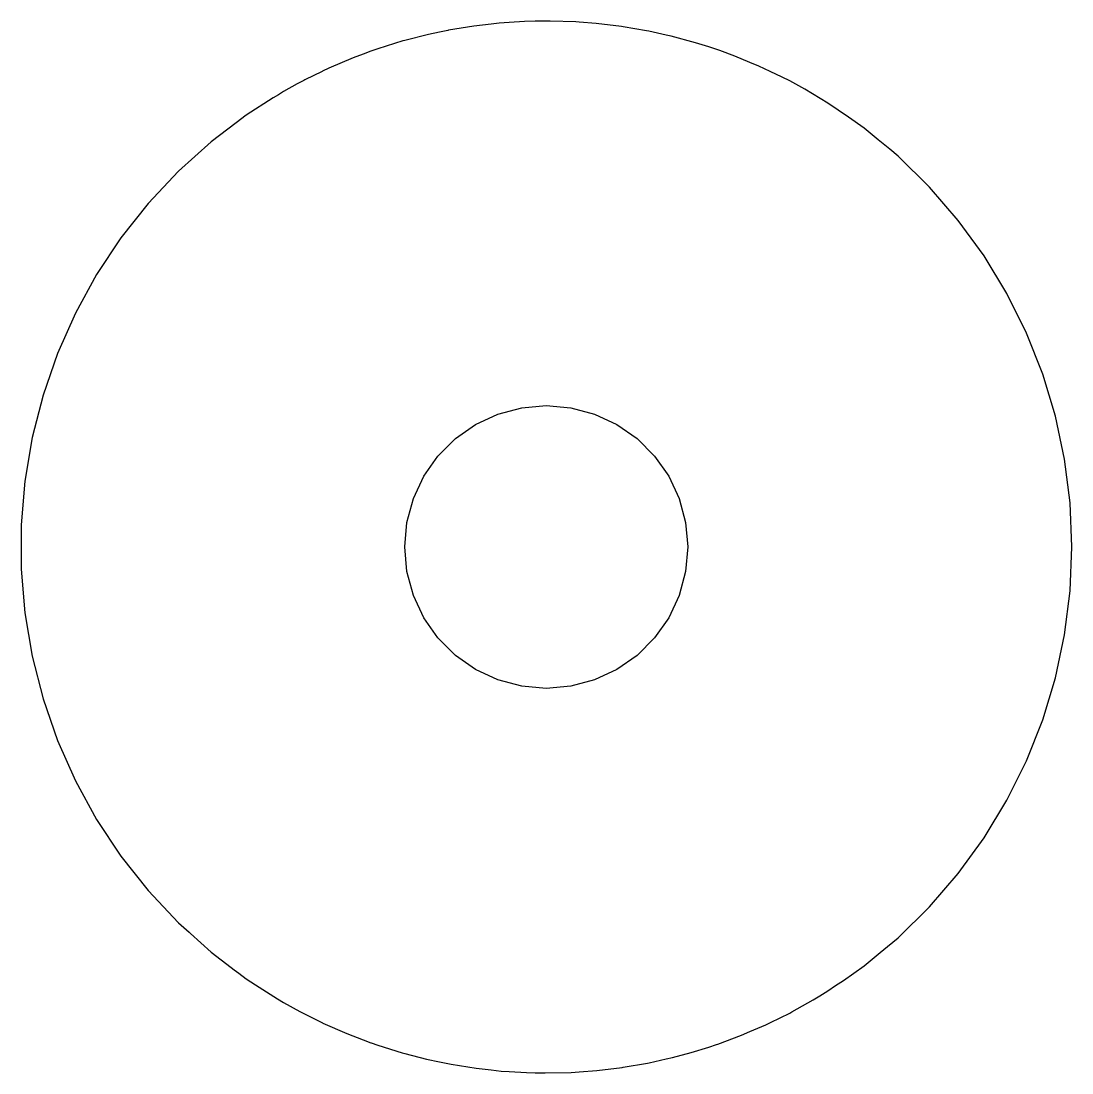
# Model space of a CAD drawing. Extents: x -10.3 to 10.3, y -9.7 to 11.
import ezdxf

# ---------------------------------------------------------------- set-up
doc = ezdxf.new("R2010")
doc.units = 0
doc.layers.get('0').update_dxf_attribs({"linetype": 'CONTINUOUS'})

msp = doc.modelspace()

# ---------------------------------------------------------------- linework, layer by layer
for points in [[(0.479019, -9.67699), (0.640268, -9.6654), (0.640736, -9.66537), (0.983337, -9.64076), (1.4838, -9.58011), (1.50219, -9.57697), (1.98057, -9.49515), (2.01229, -9.48811), (2.35292, -9.41255), (2.47374, -9.38575), (2.84103, -9.28755), (3.18702, -9.17857), (3.34145, -9.12993), (3.365, -9.12117), (3.83178, -8.94758), (3.99851, -8.87573), (4.31214, -8.74056), (4.40079, -8.69688), (4.7834, -8.50907), (4.82427, -8.48547), (5.2427, -8.25196), (5.37597, -8.17167), (5.5337, -8.07588), (5.6853, -7.97052), (5.83685, -7.87197), (6.24512, -7.58143), (6.56376, -7.31783), (6.70579, -7.20219), (6.91268, -7.02918), (7.53168, -6.42301), (8.09779, -5.76717), (8.60703, -5.06626), (9.05583, -4.32519), (9.44106, -3.54917), (9.75999, -2.74363), (10.0104, -1.91423), (10.1905, -1.06679), (10.2991, -0.207245), (10.3354, 0.658371), (10.2991, 1.52399), (10.1905, 2.38353), (10.0104, 3.23097), (9.75999, 4.06037), (9.44106, 4.86591), (9.05583, 5.64193), (8.60703, 6.383), (8.09779, 7.08391), (7.53168, 7.73975), (6.91268, 8.34592), (6.74918, 8.48142), (6.52149, 8.66954), (6.24512, 8.89817), (5.94072, 9.1162), (5.5337, 9.39262), (5.08154, 9.66218), (4.7834, 9.82581), (4.63335, 9.90227), (4.39844, 10.0135), (4.17282, 10.1203), (3.99857, 10.1925), (3.6999, 10.3162), (3.40476, 10.4247), (3.36496, 10.4376), (3.18695, 10.4952), (2.92906, 10.5786), (2.44806, 10.7088), (2.35301, 10.7297), (2.01225, 10.8045), (1.962, 10.8155), (1.50214, 10.8934), (1.4711, 10.8987), (0.975549, 10.9582), (0.640794, 10.9837), (0.64038, 10.9838), (0.575649, 10.9887), (0.06908, 11.005), (-0.225863, 11), (-0.434595, 10.9965), (-0.73664, 10.9767), (-0.935556, 10.9637), (-1.09047, 10.9459), (-1.43396, 10.9066), (-1.92993, 10.8252), (-1.94793, 10.8214), (-2.10735, 10.788), (-2.32587, 10.7422), (-2.79132, 10.6227), (-2.82996, 10.6127), (-3.32522, 10.4585), (-3.45842, 10.4095), (-3.61435, 10.3522), (-3.81178, 10.2797), (-4.28969, 10.0761), (-4.41263, 10.0162), (-4.41801, 10.0136), (-4.75883, 9.84751), (-4.77806, 9.83733), (-4.90941, 9.76777), (-5.18154, 9.61708), (-5.2786, 9.55548), (-5.38162, 9.49624), (-5.91304, 9.15285), (-6.11366, 9.00057), (-6.27838, 8.88104), (-6.60313, 8.62904), (-7.24698, 8.04932), (-7.84005, 7.41776), (-8.3782, 6.73879), (-8.85764, 6.01716), (-9.27502, 5.25795), (-9.62741, 4.46648), (-9.91233, 3.6483), (-10.1278, 2.80914), (-10.2723, 1.9549), (-10.3448, 1.09156), (-10.3448, 0.225183), (-10.2723, -0.638154), (-10.1278, -1.4924), (-9.91233, -2.33155), (-9.62741, -3.14974), (-9.27502, -3.94121), (-8.85764, -4.70042), (-8.3782, -5.42205), (-7.84005, -6.10102), (-7.24698, -6.73258), (-7.03803, -6.9211), (-7.01254, -6.94366), (-6.60313, -7.3123), (-6.20963, -7.61656), (-6.15129, -7.6602), (-6.06064, -7.72408), (-5.91304, -7.83611), (-5.73214, -7.95552), (-5.30089, -8.22831), (-5.18154, -8.30034), (-4.85772, -8.47876), (-4.77771, -8.51888), (-4.42241, -8.69707), (-4.41363, -8.70148), (-4.40276, -8.70692), (-3.93607, -8.9127), (-3.61443, -9.03582), (-3.45885, -9.09537), (-3.45763, -9.09584), (-3.32465, -9.14195), (-2.84683, -9.29118), (-2.79124, -9.30562), (-2.36454, -9.4165), (-2.10724, -9.47026), (-1.9477, -9.50359), (-1.87806, -9.51814), (-1.38764, -9.59619), (-1.09045, -9.62893), (-0.893489, -9.65063), (-0.736656, -9.66029), (-0.395818, -9.68129), (-0.225881, -9.68464), (-0.029352, -9.6885)], [(-0.492488, -2.08235), (-0.961067, -1.95679), (-1.40072, -1.75178), (-1.7981, -1.47353), (-2.14113, -1.13051), (-2.41937, -0.73313), (-2.62439, -0.293472), (-2.74994, 0.175108), (-2.79222, 0.658371), (-2.74994, 1.14163), (-2.62439, 1.61021), (-2.41937, 2.04987), (-2.14113, 2.44725), (-1.7981, 2.79027), (-1.40072, 3.06852), (-0.961067, 3.27354), (-0.492488, 3.39909), (-0.009225, 3.44137), (0.474039, 3.39909), (0.942618, 3.27354), (1.38228, 3.06852), (1.77965, 2.79027), (2.12268, 2.44725), (2.40092, 2.04987), (2.60594, 1.61021), (2.7315, 1.14163), (2.77378, 0.658371), (2.7315, 0.175108), (2.60594, -0.293472), (2.40092, -0.73313), (2.12268, -1.13051), (1.77965, -1.47353), (1.38228, -1.75178), (0.942618, -1.95679), (0.474039, -2.08235), (-0.009225, -2.12463)]]:
    msp.add_lwpolyline(points, close=True)

doc.saveas('drawing.dxf')
